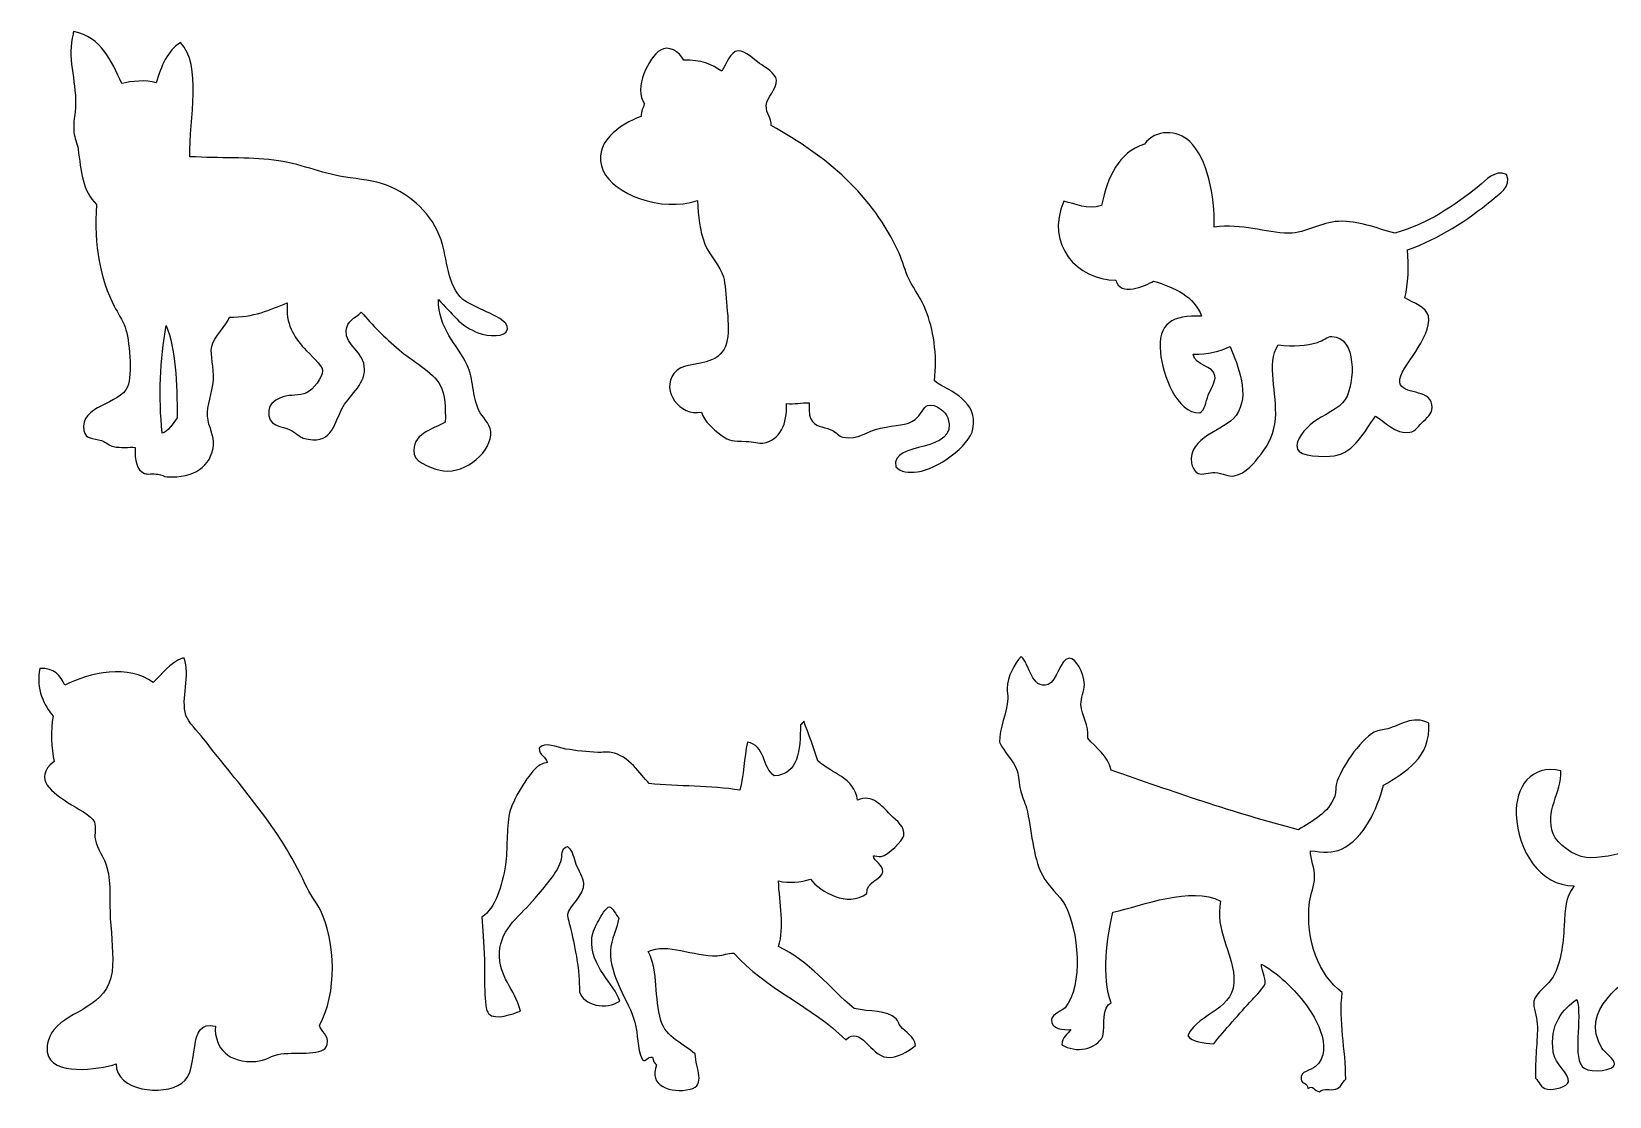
# Model space of a CAD drawing. Header units: centimetres. Extents: x -66 to 65, y -66 to 66.
# Drawn here: x -64.42 to -49.73, y 49.36 to 59.28 of the extents above; entities that cross this region are included whole.
import ezdxf

# ---------------------------------------------------------------- set-up
doc = ezdxf.new("R2010")
doc.units = ezdxf.units.CM
doc.header["$MEASUREMENT"] = 0
doc.layers.add('Layer 1', color=7, linetype='Continuous')

msp = doc.modelspace()

# ---------------------------------------------------------------- linework, layer by layer
at = {"layer": 'Layer 1'}
for points, knots in [([(-63.58232, 58.79692), (-63.49789, 58.82285), (-63.3529, 58.83274), (-63.26154, 58.80475), (-63.26154, 58.80475), (-63.21466, 58.95868), (-63.15883, 59.1037), (-63.03463, 59.18033), (-63.03463, 59.18033), (-62.83236, 58.96755), (-62.95486, 58.47268), (-62.94859, 58.11623), (-62.94859, 58.11623), (-62.66279, 58.10123), (-62.41403, 58.11337), (-62.16619, 58.08493), (-62.16619, 58.08493), (-61.92883, 58.0577), (-61.72402, 57.96052), (-61.5168, 57.92846), (-61.5168, 57.92846), (-61.35196, 57.90293), (-61.24055, 57.89832), (-61.11776, 57.85022), (-61.11776, 57.85022), (-60.88958, 57.76084), (-60.68937, 57.58222), (-60.60918, 57.34166), (-60.60918, 57.34166), (-60.55264, 57.17204), (-60.54833, 56.90706), (-60.40577, 56.78614), (-60.40577, 56.78614), (-60.3641, 56.75082), (-60.26313, 56.71203), (-60.17889, 56.66874), (-60.17889, 56.66874), (-60.12939, 56.64334), (-59.98209, 56.58661), (-59.99109, 56.51227), (-59.99109, 56.51227), (-60.00162, 56.4252), (-60.17609, 56.44475), (-60.2571, 56.47314), (-60.2571, 56.47314), (-60.43143, 56.53431), (-60.50959, 56.66094), (-60.63268, 56.78612), (-60.63268, 56.78612), (-60.63943, 56.51458), (-60.45803, 56.36961), (-60.36664, 56.17586), (-60.36664, 56.17586), (-60.30645, 56.04822), (-60.31978, 55.88548), (-60.25708, 55.75337), (-60.25708, 55.75337), (-60.22948, 55.69516), (-60.15453, 55.63309), (-60.14757, 55.55776), (-60.14757, 55.55776), (-60.13037, 55.37245), (-60.37792, 55.16409), (-60.58569, 55.19002), (-60.58569, 55.19002), (-60.66319, 55.1997), (-60.84477, 55.26016), (-60.85956, 55.34649), (-60.85956, 55.34649), (-60.89168, 55.53408), (-60.68303, 55.57758), (-60.57008, 55.6438), (-60.57008, 55.6438), (-60.56849, 55.77628), (-60.56817, 55.89968), (-60.61702, 55.98805), (-60.61702, 55.98805), (-60.68618, 56.11317), (-60.88938, 56.22149), (-61.0004, 56.31666), (-61.0004, 56.31666), (-61.13748, 56.43416), (-61.24763, 56.54722), (-61.35251, 56.66874), (-61.35251, 56.66874), (-61.4162, 56.60865), (-61.48774, 56.58471), (-61.49332, 56.49663), (-61.49332, 56.49663), (-61.50213, 56.35754), (-61.32213, 56.29883), (-61.32121, 56.13672), (-61.32121, 56.13672), (-61.32036, 55.99083), (-61.47716, 55.87785), (-61.53245, 55.76898), (-61.53245, 55.76898), (-61.61111, 55.61417), (-61.63069, 55.41949), (-61.89236, 55.49511), (-61.89236, 55.49511), (-61.92091, 55.50339), (-61.97414, 55.55297), (-62.01753, 55.57337), (-62.01753, 55.57337), (-62.08034, 55.60292), (-62.23623, 55.60464), (-62.21314, 55.75334), (-62.21314, 55.75334), (-62.2016, 55.82748), (-62.14811, 55.85359), (-62.08013, 55.87851), (-62.08013, 55.87851), (-62.0138, 55.90283), (-61.93241, 55.88719), (-61.86108, 55.91764), (-61.86108, 55.91764), (-61.79726, 55.94487), (-61.71492, 56.05956), (-61.71244, 56.12105), (-61.71244, 56.12105), (-61.71024, 56.17447), (-61.83383, 56.27313), (-61.88455, 56.33232), (-61.88455, 56.33232), (-61.97877, 56.4422), (-62.06097, 56.5588), (-62.04105, 56.75483), (-62.04105, 56.75483), (-62.20311, 56.69263), (-62.35178, 56.61696), (-62.58091, 56.62182), (-62.58091, 56.62182), (-62.60015, 56.54887), (-62.72839, 56.43624), (-62.74522, 56.34795), (-62.74522, 56.34795), (-62.76133, 56.26347), (-62.72043, 56.15541), (-62.72958, 56.035), (-62.72958, 56.035), (-62.73855, 55.91676), (-62.79231, 55.79473), (-62.78435, 55.69856), (-62.78435, 55.69856), (-62.77594, 55.59691), (-62.7195, 55.52023), (-62.72958, 55.42472), (-62.72958, 55.42472), (-62.7495, 55.23581), (-62.9113, 55.11743), (-63.1599, 55.13524), (-63.1599, 55.13524), (-63.1884, 55.13728), (-63.20895, 55.15236), (-63.24597, 55.15871), (-63.24597, 55.15871), (-63.29066, 55.16633), (-63.3399, 55.15419), (-63.37117, 55.16654), (-63.37117, 55.16654), (-63.4447, 55.19556), (-63.46245, 55.28584), (-63.45721, 55.40908), (-63.45721, 55.40908), (-63.51722, 55.41231), (-63.58969, 55.40154), (-63.66065, 55.41691), (-63.66065, 55.41691), (-63.69555, 55.42445), (-63.72817, 55.45779), (-63.77019, 55.47168), (-63.77019, 55.47168), (-63.85263, 55.49893), (-63.91756, 55.47885), (-63.9345, 55.56555), (-63.9345, 55.56555), (-63.98059, 55.80164), (-63.59218, 55.80947), (-63.52765, 55.97243), (-63.52765, 55.97243), (-63.48185, 56.08808), (-63.51103, 56.41447), (-63.55112, 56.52795), (-63.55112, 56.52795), (-63.5753, 56.59637), (-63.62084, 56.66119), (-63.65283, 56.72356), (-63.65283, 56.72356), (-63.77906, 56.96944), (-63.84653, 57.28831), (-63.81714, 57.67029), (-63.81714, 57.67029), (-63.94911, 57.79851), (-63.96012, 57.98379), (-63.98928, 58.18668), (-63.98928, 58.18668), (-63.99719, 58.24182), (-64.02291, 58.29024), (-64.02839, 58.34315), (-64.02839, 58.34315), (-64.03739, 58.43028), (-64.01482, 58.51124), (-64.01275, 58.60916), (-64.01275, 58.60916), (-64.0082, 58.82532), (-64.09369, 59.05191), (-64.03622, 59.25858), (-64.03622, 59.25858), (-64.03691, 59.26967), (-64.03752, 59.28073), (-64.02841, 59.28202), (-64.02841, 59.28202), (-63.77364, 59.22631), (-63.67861, 59.01099), (-63.58232, 58.79692)], [0, 0, 0, 0, 0.01818182, 0.01818182, 0.01818182, 0.01818182, 0.03636364, 0.03636364, 0.03636364, 0.03636364, 0.05454545, 0.05454545, 0.05454545, 0.05454545, 0.07272727, 0.07272727, 0.07272727, 0.07272727, 0.09090909, 0.09090909, 0.09090909, 0.09090909, 0.10909091, 0.10909091, 0.10909091, 0.10909091, 0.12727273, 0.12727273, 0.12727273, 0.12727273, 0.14545455, 0.14545455, 0.14545455, 0.14545455, 0.16363636, 0.16363636, 0.16363636, 0.16363636, 0.18181818, 0.18181818, 0.18181818, 0.18181818, 0.2, 0.2, 0.2, 0.2, 0.21818182, 0.21818182, 0.21818182, 0.21818182, 0.23636364, 0.23636364, 0.23636364, 0.23636364, 0.25454545, 0.25454545, 0.25454545, 0.25454545, 0.27272727, 0.27272727, 0.27272727, 0.27272727, 0.29090909, 0.29090909, 0.29090909, 0.29090909, 0.30909091, 0.30909091, 0.30909091, 0.30909091, 0.32727273, 0.32727273, 0.32727273, 0.32727273, 0.34545455, 0.34545455, 0.34545455, 0.34545455, 0.36363636, 0.36363636, 0.36363636, 0.36363636, 0.38181818, 0.38181818, 0.38181818, 0.38181818, 0.4, 0.4, 0.4, 0.4, 0.41818182, 0.41818182, 0.41818182, 0.41818182, 0.43636364, 0.43636364, 0.43636364, 0.43636364, 0.45454545, 0.45454545, 0.45454545, 0.45454545, 0.47272727, 0.47272727, 0.47272727, 0.47272727, 0.49090909, 0.49090909, 0.49090909, 0.49090909, 0.50909091, 0.50909091, 0.50909091, 0.50909091, 0.52727273, 0.52727273, 0.52727273, 0.52727273, 0.54545455, 0.54545455, 0.54545455, 0.54545455, 0.56363636, 0.56363636, 0.56363636, 0.56363636, 0.58181818, 0.58181818, 0.58181818, 0.58181818, 0.6, 0.6, 0.6, 0.6, 0.61818182, 0.61818182, 0.61818182, 0.61818182, 0.63636364, 0.63636364, 0.63636364, 0.63636364, 0.65454545, 0.65454545, 0.65454545, 0.65454545, 0.67272727, 0.67272727, 0.67272727, 0.67272727, 0.69090909, 0.69090909, 0.69090909, 0.69090909, 0.70909091, 0.70909091, 0.70909091, 0.70909091, 0.72727273, 0.72727273, 0.72727273, 0.72727273, 0.74545455, 0.74545455, 0.74545455, 0.74545455, 0.76363636, 0.76363636, 0.76363636, 0.76363636, 0.78181818, 0.78181818, 0.78181818, 0.78181818, 0.8, 0.8, 0.8, 0.8, 0.81818182, 0.81818182, 0.81818182, 0.81818182, 0.83636364, 0.83636364, 0.83636364, 0.83636364, 0.85454545, 0.85454545, 0.85454545, 0.85454545, 0.87272727, 0.87272727, 0.87272727, 0.87272727, 0.89090909, 0.89090909, 0.89090909, 0.89090909, 0.90909091, 0.90909091, 0.90909091, 0.90909091, 0.92727273, 0.92727273, 0.92727273, 0.92727273, 0.94545455, 0.94545455, 0.94545455, 0.94545455, 0.96363636, 0.96363636, 0.96363636, 0.96363636, 1, 1, 1, 1]), ([(-57.99594, 58.91428), (-57.94551, 58.97728), (-57.92789, 59.09565), (-57.83947, 59.10205), (-57.83947, 59.10205), (-57.7787, 59.10644), (-57.69241, 59.01924), (-57.64384, 58.98471), (-57.64384, 58.98471), (-57.59365, 58.94894), (-57.49295, 58.89565), (-57.48737, 58.82818), (-57.48737, 58.82818), (-57.48057, 58.74626), (-57.5781, 58.67184), (-57.58124, 58.59347), (-57.58124, 58.59347), (-57.58455, 58.51259), (-57.53227, 58.48052), (-57.53433, 58.40567), (-57.53433, 58.40567), (-57.02604, 58.12389), (-56.5895, 57.76347), (-56.34505, 57.21642), (-56.34505, 57.21642), (-56.3115, 57.14133), (-56.29068, 57.05571), (-56.25118, 56.97388), (-56.25118, 56.97388), (-56.20215, 56.87225), (-56.13656, 56.79198), (-56.09471, 56.6844), (-56.09471, 56.6844), (-56.02952, 56.51681), (-55.98414, 56.27599), (-56.01645, 56.02717), (-56.01645, 56.02717), (-55.86355, 55.92618), (-55.60449, 55.83982), (-55.65654, 55.58121), (-55.65654, 55.58121), (-55.68887, 55.42066), (-55.99044, 55.20259), (-56.17293, 55.18217), (-56.17293, 55.18217), (-56.25794, 55.17264), (-56.3279, 55.17325), (-56.37634, 55.22913), (-56.37634, 55.22913), (-56.42688, 55.47628), (-55.78256, 55.34269), (-55.89125, 55.68292), (-55.89125, 55.68292), (-55.90816, 55.73576), (-55.99949, 55.81934), (-56.07905, 55.80026), (-56.07905, 55.80026), (-56.11173, 55.79243), (-56.14506, 55.7053), (-56.19642, 55.66725), (-56.19642, 55.66725), (-56.27233, 55.61103), (-56.37332, 55.61722), (-56.51723, 55.58904), (-56.51723, 55.58904), (-56.64947, 55.56314), (-56.71794, 55.47114), (-56.86931, 55.50294), (-56.86931, 55.50294), (-56.90222, 55.50987), (-56.93008, 55.55324), (-56.97885, 55.57337), (-56.97885, 55.57337), (-57.05934, 55.60658), (-57.12847, 55.59414), (-57.16662, 55.6751), (-57.16662, 55.6751), (-57.18744, 55.71931), (-57.1804, 55.76344), (-57.18226, 55.82374), (-57.18226, 55.82374), (-57.25788, 55.82636), (-57.31445, 55.8099), (-57.3935, 55.81596), (-57.3935, 55.81596), (-57.38297, 55.62877), (-57.45256, 55.47364), (-57.61258, 55.44822), (-57.61258, 55.44822), (-57.64589, 55.44293), (-57.70272, 55.46081), (-57.76905, 55.46388), (-57.76905, 55.46388), (-57.89941, 55.46986), (-57.91288, 55.45822), (-58.00379, 55.52648), (-58.00379, 55.52648), (-58.07779, 55.58204), (-58.15537, 55.64337), (-58.18373, 55.7377), (-58.18373, 55.7377), (-58.38585, 55.69545), (-58.56404, 55.93516), (-58.44191, 56.09761), (-58.44191, 56.09761), (-58.36804, 56.19588), (-58.22958, 56.16336), (-58.08983, 56.22278), (-58.08983, 56.22278), (-57.91486, 56.29721), (-57.92439, 56.4803), (-57.94899, 56.72353), (-57.94899, 56.72353), (-57.95883, 56.82063), (-57.96137, 56.93284), (-57.98029, 56.99737), (-57.98029, 56.99737), (-58.00913, 57.09577), (-58.10943, 57.1907), (-58.15243, 57.30251), (-58.15243, 57.30251), (-58.20281, 57.43353), (-58.21588, 57.5532), (-58.22286, 57.70939), (-58.22286, 57.70939), (-58.56073, 57.5916), (-59.00603, 57.77448), (-59.09916, 57.98321), (-59.09916, 57.98321), (-59.21534, 58.24364), (-58.93935, 58.41845), (-58.74705, 58.49179), (-58.74705, 58.49179), (-58.74816, 58.54246), (-58.72723, 58.57106), (-58.71575, 58.60913), (-58.71575, 58.60913), (-58.81894, 58.75174), (-58.67384, 59.04527), (-58.56708, 59.10988), (-58.56708, 59.10988), (-58.48964, 59.15674), (-58.39412, 59.09506), (-58.348, 59.01595), (-58.348, 59.01595), (-58.19133, 59.02136), (-58.08801, 58.97342), (-57.99594, 58.91428)], [0, 0, 0, 0, 0.02631579, 0.02631579, 0.02631579, 0.02631579, 0.05263158, 0.05263158, 0.05263158, 0.05263158, 0.07894737, 0.07894737, 0.07894737, 0.07894737, 0.10526316, 0.10526316, 0.10526316, 0.10526316, 0.13157895, 0.13157895, 0.13157895, 0.13157895, 0.15789474, 0.15789474, 0.15789474, 0.15789474, 0.18421053, 0.18421053, 0.18421053, 0.18421053, 0.21052632, 0.21052632, 0.21052632, 0.21052632, 0.23684211, 0.23684211, 0.23684211, 0.23684211, 0.26315789, 0.26315789, 0.26315789, 0.26315789, 0.28947368, 0.28947368, 0.28947368, 0.28947368, 0.31578947, 0.31578947, 0.31578947, 0.31578947, 0.34210526, 0.34210526, 0.34210526, 0.34210526, 0.36842105, 0.36842105, 0.36842105, 0.36842105, 0.39473684, 0.39473684, 0.39473684, 0.39473684, 0.42105263, 0.42105263, 0.42105263, 0.42105263, 0.44736842, 0.44736842, 0.44736842, 0.44736842, 0.47368421, 0.47368421, 0.47368421, 0.47368421, 0.5, 0.5, 0.5, 0.5, 0.52631579, 0.52631579, 0.52631579, 0.52631579, 0.55263158, 0.55263158, 0.55263158, 0.55263158, 0.57894737, 0.57894737, 0.57894737, 0.57894737, 0.60526316, 0.60526316, 0.60526316, 0.60526316, 0.63157895, 0.63157895, 0.63157895, 0.63157895, 0.65789474, 0.65789474, 0.65789474, 0.65789474, 0.68421053, 0.68421053, 0.68421053, 0.68421053, 0.71052632, 0.71052632, 0.71052632, 0.71052632, 0.73684211, 0.73684211, 0.73684211, 0.73684211, 0.76315789, 0.76315789, 0.76315789, 0.76315789, 0.78947368, 0.78947368, 0.78947368, 0.78947368, 0.81578947, 0.81578947, 0.81578947, 0.81578947, 0.84210526, 0.84210526, 0.84210526, 0.84210526, 0.86842105, 0.86842105, 0.86842105, 0.86842105, 0.89473684, 0.89473684, 0.89473684, 0.89473684, 0.92105263, 0.92105263, 0.92105263, 0.92105263, 0.94736842, 0.94736842, 0.94736842, 0.94736842, 1, 1, 1, 1]), ([(-53.411, 57.45897), (-53.15028, 57.49858), (-52.93938, 57.40574), (-52.71467, 57.4042), (-52.71467, 57.4042), (-52.55817, 57.40314), (-52.41439, 57.50739), (-52.25305, 57.51376), (-52.25305, 57.51376), (-52.06131, 57.5213), (-51.91412, 57.45216), (-51.72883, 57.4042), (-51.72883, 57.4042), (-51.41149, 57.49339), (-51.17948, 57.65934), (-50.9464, 57.84235), (-50.9464, 57.84235), (-50.87959, 57.89482), (-50.79789, 57.99941), (-50.68822, 57.95191), (-50.68822, 57.95191), (-50.63488, 57.83626), (-50.76437, 57.76329), (-50.82903, 57.70937), (-50.82903, 57.70937), (-51.04887, 57.52617), (-51.31962, 57.35216), (-51.61143, 57.24772), (-51.61143, 57.24772), (-51.59405, 57.10225), (-51.60415, 56.92432), (-51.63493, 56.80174), (-51.63493, 56.80174), (-51.551, 56.75173), (-51.43414, 56.71469), (-51.41583, 56.62963), (-51.41583, 56.62963), (-51.39517, 56.53322), (-51.47309, 56.39637), (-51.53325, 56.30102), (-51.53325, 56.30102), (-51.59516, 56.20283), (-51.69658, 56.09128), (-51.68187, 56.01154), (-51.68187, 56.01154), (-51.66062, 55.89626), (-51.40736, 55.95635), (-51.38458, 55.8081), (-51.38458, 55.8081), (-51.37302, 55.73293), (-51.40905, 55.69983), (-51.46282, 55.65163), (-51.46282, 55.65163), (-51.50547, 55.6134), (-51.53547, 55.55802), (-51.58799, 55.54992), (-51.58799, 55.54992), (-51.73161, 55.52772), (-51.81947, 55.6544), (-51.90877, 55.69856), (-51.90877, 55.69856), (-52.00606, 55.56645), (-52.10239, 55.35997), (-52.29218, 55.33084), (-52.29218, 55.33084), (-52.39161, 55.31555), (-52.61725, 55.3247), (-52.63643, 55.39344), (-52.63643, 55.39344), (-52.66064, 55.48012), (-52.55973, 55.58508), (-52.49559, 55.63598), (-52.49559, 55.63598), (-52.39457, 55.71615), (-52.24625, 55.76417), (-52.19047, 55.85506), (-52.19047, 55.85506), (-52.09636, 56.00836), (-52.08318, 56.44066), (-52.31564, 56.44188), (-52.31564, 56.44188), (-52.35456, 56.44207), (-52.39774, 56.40333), (-52.44865, 56.38708), (-52.44865, 56.38708), (-52.55681, 56.35255), (-52.66418, 56.34853), (-52.81639, 56.36361), (-52.81639, 56.36361), (-52.92717, 56.18515), (-52.82187, 55.9122), (-52.83986, 55.67508), (-52.83986, 55.67508), (-52.84944, 55.54887), (-52.90241, 55.43664), (-52.97287, 55.34647), (-52.97287, 55.34647), (-53.03404, 55.26818), (-53.1141, 55.16462), (-53.22322, 55.14303), (-53.22322, 55.14303), (-53.27897, 55.13202), (-53.32863, 55.16954), (-53.40319, 55.17433), (-53.40319, 55.17433), (-53.46071, 55.17803), (-53.51786, 55.14848), (-53.55966, 55.16652), (-53.55966, 55.16652), (-53.59607, 55.18221), (-53.6189, 55.23687), (-53.62223, 55.26039), (-53.62223, 55.26039), (-53.65758, 55.511), (-53.31717, 55.55614), (-53.20757, 55.70635), (-53.20757, 55.70635), (-53.07033, 55.89447), (-53.19117, 56.16723), (-53.26234, 56.34791), (-53.26234, 56.34791), (-53.35651, 56.30386), (-53.4652, 56.27433), (-53.60659, 56.27748), (-53.60659, 56.27748), (-53.58696, 56.16326), (-53.41971, 56.17792), (-53.40318, 56.07407), (-53.40318, 56.07407), (-53.39485, 56.02179), (-53.44596, 55.94853), (-53.46575, 55.8941), (-53.46575, 55.8941), (-53.4893, 55.82938), (-53.49493, 55.76191), (-53.54399, 55.72979), (-53.54399, 55.72979), (-53.76013, 55.72352), (-53.88988, 56.08814), (-53.91171, 56.29314), (-53.91171, 56.29314), (-53.94097, 56.56788), (-53.79373, 56.6435), (-53.52836, 56.62958), (-53.52836, 56.62958), (-53.59718, 56.81894), (-53.77892, 56.89541), (-53.97432, 56.95819), (-53.97432, 56.95819), (-54.0565, 56.90641), (-54.28753, 56.81277), (-54.3264, 56.966), (-54.3264, 56.966), (-54.68621, 56.96939), (-54.98572, 57.2957), (-54.81149, 57.70146), (-54.81149, 57.70146), (-54.69846, 57.67696), (-54.59652, 57.61923), (-54.45941, 57.66233), (-54.45941, 57.66233), (-54.40263, 57.92895), (-54.30333, 58.15305), (-54.06037, 58.23346), (-54.06037, 58.23346), (-53.95626, 58.37723), (-53.75097, 58.36385), (-53.63786, 58.25696), (-53.63786, 58.25696), (-53.47527, 58.10331), (-53.40312, 57.75067), (-53.411, 57.45897)], [0, 0, 0, 0, 0.02272727, 0.02272727, 0.02272727, 0.02272727, 0.04545455, 0.04545455, 0.04545455, 0.04545455, 0.06818182, 0.06818182, 0.06818182, 0.06818182, 0.09090909, 0.09090909, 0.09090909, 0.09090909, 0.11363636, 0.11363636, 0.11363636, 0.11363636, 0.13636364, 0.13636364, 0.13636364, 0.13636364, 0.15909091, 0.15909091, 0.15909091, 0.15909091, 0.18181818, 0.18181818, 0.18181818, 0.18181818, 0.20454545, 0.20454545, 0.20454545, 0.20454545, 0.22727273, 0.22727273, 0.22727273, 0.22727273, 0.25, 0.25, 0.25, 0.25, 0.27272727, 0.27272727, 0.27272727, 0.27272727, 0.29545455, 0.29545455, 0.29545455, 0.29545455, 0.31818182, 0.31818182, 0.31818182, 0.31818182, 0.34090909, 0.34090909, 0.34090909, 0.34090909, 0.36363636, 0.36363636, 0.36363636, 0.36363636, 0.38636364, 0.38636364, 0.38636364, 0.38636364, 0.40909091, 0.40909091, 0.40909091, 0.40909091, 0.43181818, 0.43181818, 0.43181818, 0.43181818, 0.45454545, 0.45454545, 0.45454545, 0.45454545, 0.47727273, 0.47727273, 0.47727273, 0.47727273, 0.5, 0.5, 0.5, 0.5, 0.52272727, 0.52272727, 0.52272727, 0.52272727, 0.54545455, 0.54545455, 0.54545455, 0.54545455, 0.56818182, 0.56818182, 0.56818182, 0.56818182, 0.59090909, 0.59090909, 0.59090909, 0.59090909, 0.61363636, 0.61363636, 0.61363636, 0.61363636, 0.63636364, 0.63636364, 0.63636364, 0.63636364, 0.65909091, 0.65909091, 0.65909091, 0.65909091, 0.68181818, 0.68181818, 0.68181818, 0.68181818, 0.70454545, 0.70454545, 0.70454545, 0.70454545, 0.72727273, 0.72727273, 0.72727273, 0.72727273, 0.75, 0.75, 0.75, 0.75, 0.77272727, 0.77272727, 0.77272727, 0.77272727, 0.79545455, 0.79545455, 0.79545455, 0.79545455, 0.81818182, 0.81818182, 0.81818182, 0.81818182, 0.84090909, 0.84090909, 0.84090909, 0.84090909, 0.86363636, 0.86363636, 0.86363636, 0.86363636, 0.88636364, 0.88636364, 0.88636364, 0.88636364, 0.90909091, 0.90909091, 0.90909091, 0.90909091, 0.93181818, 0.93181818, 0.93181818, 0.93181818, 0.95454545, 0.95454545, 0.95454545, 0.95454545, 1, 1, 1, 1]), ([(-63.2068, 55.54206), (-63.15296, 55.55087), (-63.10496, 55.63318), (-63.06596, 55.6829), (-63.06596, 55.6829), (-63.06752, 56.01463), (-63.08019, 56.32401), (-63.16767, 56.54354), (-63.16767, 56.54354), (-63.22601, 56.22691), (-63.23993, 55.87676), (-63.2068, 55.54206)], [0, 0, 0, 0, 0.25, 0.25, 0.25, 0.25, 0.5, 0.5, 0.5, 0.5, 1, 1, 1, 1]), ([(-63.01609, 53.44461), (-63.0109, 53.44461), (-63.00567, 53.44461), (-63.00045, 53.44461), (-63.00045, 53.44461), (-62.94237, 53.28972), (-63.0349, 53.06559), (-62.98479, 52.91256), (-62.98479, 52.91256), (-62.96476, 52.85134), (-62.87554, 52.76516), (-62.82046, 52.69348), (-62.82046, 52.69348), (-62.48232, 52.25335), (-62.11683, 51.87383), (-61.87375, 51.3399), (-61.87375, 51.3399), (-61.83258, 51.24949), (-61.77278, 51.17684), (-61.73294, 51.09736), (-61.73294, 51.09736), (-61.58752, 50.80719), (-61.57744, 50.31898), (-61.74075, 50.02545), (-61.74075, 50.02545), (-61.73437, 49.97097), (-61.64775, 49.93732), (-61.67034, 49.84548), (-61.67034, 49.84548), (-61.69746, 49.73518), (-61.93603, 49.77978), (-62.10071, 49.75944), (-62.10071, 49.75944), (-62.18329, 49.74923), (-62.24306, 49.69549), (-62.3354, 49.68901), (-62.3354, 49.68901), (-62.58117, 49.67179), (-62.72331, 49.80757), (-62.71098, 50.01762), (-62.71098, 50.01762), (-62.99438, 50.09033), (-62.83703, 49.61712), (-63.02393, 49.48557), (-63.02393, 49.48557), (-63.19797, 49.36307), (-63.6407, 49.41376), (-63.63419, 49.66554), (-63.63419, 49.66554), (-63.79895, 49.61291), (-64.24244, 49.55005), (-64.27578, 49.77505), (-64.27578, 49.77505), (-64.28824, 49.85927), (-64.24792, 49.94277), (-64.21318, 49.98632), (-64.21318, 49.98632), (-64.0693, 50.16663), (-63.7124, 50.19621), (-63.67332, 50.52618), (-63.67332, 50.52618), (-63.65612, 50.67173), (-63.6784, 50.84492), (-63.68901, 51.0191), (-63.68901, 51.0191), (-63.69854, 51.17674), (-63.67925, 51.3338), (-63.72031, 51.49638), (-63.72031, 51.49638), (-63.74288, 51.58581), (-63.81024, 51.66066), (-63.82982, 51.76237), (-63.82982, 51.76237), (-63.8381, 51.80536), (-63.8217, 51.87096), (-63.83765, 51.91884), (-63.83765, 51.91884), (-63.85694, 51.97676), (-64.01135, 52.0529), (-64.08022, 52.09881), (-64.08022, 52.09881), (-64.21587, 52.1893), (-64.42249, 52.31892), (-64.2132, 52.48219), (-64.2132, 52.48219), (-64.23521, 52.60623), (-64.24924, 52.77633), (-64.22103, 52.9047), (-64.22103, 52.9047), (-64.30631, 53.00556), (-64.38206, 53.15455), (-64.3462, 53.35068), (-64.3462, 53.35068), (-64.21139, 53.35507), (-64.15321, 53.28284), (-64.11149, 53.19415), (-64.11149, 53.19415), (-63.88892, 53.31009), (-63.50985, 53.39055), (-63.28996, 53.21765), (-63.28996, 53.21765), (-63.20455, 53.29916), (-63.13973, 53.40129), (-63.01609, 53.44461)], [0, 0, 0, 0, 0.03703704, 0.03703704, 0.03703704, 0.03703704, 0.07407407, 0.07407407, 0.07407407, 0.07407407, 0.11111111, 0.11111111, 0.11111111, 0.11111111, 0.14814815, 0.14814815, 0.14814815, 0.14814815, 0.18518519, 0.18518519, 0.18518519, 0.18518519, 0.22222222, 0.22222222, 0.22222222, 0.22222222, 0.25925926, 0.25925926, 0.25925926, 0.25925926, 0.2962963, 0.2962963, 0.2962963, 0.2962963, 0.33333333, 0.33333333, 0.33333333, 0.33333333, 0.37037037, 0.37037037, 0.37037037, 0.37037037, 0.40740741, 0.40740741, 0.40740741, 0.40740741, 0.44444444, 0.44444444, 0.44444444, 0.44444444, 0.48148148, 0.48148148, 0.48148148, 0.48148148, 0.51851852, 0.51851852, 0.51851852, 0.51851852, 0.55555556, 0.55555556, 0.55555556, 0.55555556, 0.59259259, 0.59259259, 0.59259259, 0.59259259, 0.62962963, 0.62962963, 0.62962963, 0.62962963, 0.66666667, 0.66666667, 0.66666667, 0.66666667, 0.7037037, 0.7037037, 0.7037037, 0.7037037, 0.74074074, 0.74074074, 0.74074074, 0.74074074, 0.77777778, 0.77777778, 0.77777778, 0.77777778, 0.81481481, 0.81481481, 0.81481481, 0.81481481, 0.85185185, 0.85185185, 0.85185185, 0.85185185, 0.88888889, 0.88888889, 0.88888889, 0.88888889, 0.92592593, 0.92592593, 0.92592593, 0.92592593, 1, 1, 1, 1]), ([(-54.58829, 52.70068), (-54.51048, 52.60636), (-54.40261, 52.54204), (-54.36924, 52.40337), (-54.36924, 52.40337), (-53.80184, 52.20398), (-53.23489, 52.00414), (-52.62445, 51.84788), (-52.62445, 51.84788), (-52.49639, 51.93257), (-52.34603, 51.99933), (-52.28798, 52.16083), (-52.28798, 52.16083), (-52.27486, 52.19745), (-52.28322, 52.23856), (-52.27237, 52.2782), (-52.27237, 52.2782), (-52.23734, 52.40557), (-52.05827, 52.68116), (-51.92024, 52.75548), (-51.92024, 52.75548), (-51.87865, 52.77789), (-51.83793, 52.77395), (-51.79504, 52.78678), (-51.79504, 52.78678), (-51.68683, 52.81917), (-51.56364, 52.91489), (-51.41171, 52.84155), (-51.41171, 52.84155), (-51.39367, 52.52077), (-51.627, 52.38411), (-51.83422, 52.26259), (-51.83422, 52.26259), (-51.89753, 52.02917), (-52.00993, 51.77195), (-52.22541, 51.66794), (-52.22541, 51.66794), (-52.3082, 51.62799), (-52.3957, 51.63656), (-52.51489, 51.6523), (-52.51489, 51.6523), (-52.51322, 51.57303), (-52.47412, 51.4912), (-52.47576, 51.4019), (-52.47576, 51.4019), (-52.47716, 51.32607), (-52.51452, 51.24815), (-52.52267, 51.17499), (-52.52267, 51.17499), (-52.56392, 50.80658), (-52.43739, 50.4998), (-52.21758, 50.32999), (-52.21758, 50.32999), (-52.2551, 50.0643), (-52.18408, 49.8031), (-52.18625, 49.52412), (-52.18625, 49.52412), (-52.21959, 49.48861), (-52.23292, 49.44488), (-52.28015, 49.43022), (-52.28015, 49.43022), (-52.33008, 49.41469), (-52.39001, 49.44628), (-52.42882, 49.40672), (-52.42882, 49.40672), (-52.47777, 49.41405), (-52.48938, 49.47287), (-52.53833, 49.43802), (-52.53833, 49.43802), (-52.53899, 49.49239), (-52.59543, 49.47506), (-52.60096, 49.52412), (-52.60096, 49.52412), (-52.60959, 49.6013), (-52.51328, 49.60164), (-52.46795, 49.64146), (-52.46795, 49.64146), (-52.27814, 49.80817), (-52.4851, 50.13663), (-52.60096, 50.27524), (-52.60096, 50.27524), (-52.71537, 50.41216), (-52.83226, 50.51442), (-52.96863, 50.59602), (-52.96863, 50.59602), (-52.97519, 50.53353), (-52.92775, 50.47466), (-52.93736, 50.41605), (-52.93736, 50.41605), (-52.94392, 50.37607), (-53.02237, 50.30302), (-53.05473, 50.26741), (-53.05473, 50.26741), (-53.17467, 50.13536), (-53.31487, 49.9788), (-53.41467, 49.85275), (-53.41467, 49.85275), (-53.50884, 49.86548), (-53.61782, 49.86344), (-53.65719, 49.93096), (-53.65719, 49.93096), (-53.54903, 50.15541), (-53.20361, 50.16022), (-53.22687, 50.47867), (-53.22687, 50.47867), (-53.24407, 50.71457), (-53.40448, 50.90819), (-53.35207, 51.18283), (-53.35207, 51.18283), (-53.62327, 51.32703), (-54.07756, 51.13952), (-54.35352, 51.08112), (-54.35352, 51.08112), (-54.40914, 50.85421), (-54.46211, 50.46676), (-54.36924, 50.23609), (-54.36924, 50.23609), (-54.45957, 50.19603), (-54.42726, 50.03339), (-54.44742, 49.92311), (-54.44742, 49.92311), (-54.51248, 49.79754), (-54.69613, 49.76399), (-54.8308, 49.8449), (-54.8308, 49.8449), (-54.82776, 49.91748), (-54.77577, 49.94108), (-54.74476, 49.98574), (-54.74476, 49.98574), (-54.80657, 49.98034), (-54.93576, 49.99056), (-54.9247, 50.07961), (-54.9247, 50.07961), (-54.91851, 50.1294), (-54.82048, 50.16489), (-54.7995, 50.18915), (-54.7995, 50.18915), (-54.6254, 50.39063), (-54.67583, 50.92178), (-54.7995, 51.14369), (-54.7995, 51.14369), (-54.85189, 51.23772), (-54.95076, 51.31292), (-55.0108, 51.42537), (-55.0108, 51.42537), (-55.1051, 51.60219), (-55.1065, 51.84921), (-55.15942, 52.05129), (-55.15942, 52.05129), (-55.1741, 52.10736), (-55.20226, 52.16186), (-55.21419, 52.2156), (-55.21419, 52.2156), (-55.22861, 52.28069), (-55.22774, 52.34421), (-55.24546, 52.3956), (-55.24546, 52.3956), (-55.28152, 52.4995), (-55.36582, 52.56432), (-55.40979, 52.66159), (-55.40979, 52.66159), (-55.41061, 52.79444), (-55.34087, 52.93303), (-55.33155, 53.06847), (-55.33155, 53.06847), (-55.32927, 53.10146), (-55.34168, 53.13115), (-55.33941, 53.16237), (-55.33941, 53.16237), (-55.33094, 53.27773), (-55.2762, 53.39161), (-55.2064, 53.45968), (-55.2064, 53.45968), (-55.12795, 53.39359), (-55.11689, 53.15006), (-54.95602, 53.2015), (-54.95602, 53.2015), (-54.87725, 53.22664), (-54.84759, 53.43939), (-54.76041, 53.44404), (-54.76041, 53.44404), (-54.69773, 53.4474), (-54.62156, 53.30796), (-54.61955, 53.2015), (-54.61955, 53.2015), (-54.61831, 53.13602), (-54.65432, 53.07667), (-54.65088, 53.01373), (-54.65088, 53.01373), (-54.64504, 52.90769), (-54.57326, 52.82265), (-54.58829, 52.70068)], [0, 0, 0, 0, 0.02040816, 0.02040816, 0.02040816, 0.02040816, 0.04081633, 0.04081633, 0.04081633, 0.04081633, 0.06122449, 0.06122449, 0.06122449, 0.06122449, 0.08163265, 0.08163265, 0.08163265, 0.08163265, 0.10204082, 0.10204082, 0.10204082, 0.10204082, 0.12244898, 0.12244898, 0.12244898, 0.12244898, 0.14285714, 0.14285714, 0.14285714, 0.14285714, 0.16326531, 0.16326531, 0.16326531, 0.16326531, 0.18367347, 0.18367347, 0.18367347, 0.18367347, 0.20408163, 0.20408163, 0.20408163, 0.20408163, 0.2244898, 0.2244898, 0.2244898, 0.2244898, 0.24489796, 0.24489796, 0.24489796, 0.24489796, 0.26530612, 0.26530612, 0.26530612, 0.26530612, 0.28571429, 0.28571429, 0.28571429, 0.28571429, 0.30612245, 0.30612245, 0.30612245, 0.30612245, 0.32653061, 0.32653061, 0.32653061, 0.32653061, 0.34693878, 0.34693878, 0.34693878, 0.34693878, 0.36734694, 0.36734694, 0.36734694, 0.36734694, 0.3877551, 0.3877551, 0.3877551, 0.3877551, 0.40816327, 0.40816327, 0.40816327, 0.40816327, 0.42857143, 0.42857143, 0.42857143, 0.42857143, 0.44897959, 0.44897959, 0.44897959, 0.44897959, 0.46938776, 0.46938776, 0.46938776, 0.46938776, 0.48979592, 0.48979592, 0.48979592, 0.48979592, 0.51020408, 0.51020408, 0.51020408, 0.51020408, 0.53061224, 0.53061224, 0.53061224, 0.53061224, 0.55102041, 0.55102041, 0.55102041, 0.55102041, 0.57142857, 0.57142857, 0.57142857, 0.57142857, 0.59183673, 0.59183673, 0.59183673, 0.59183673, 0.6122449, 0.6122449, 0.6122449, 0.6122449, 0.63265306, 0.63265306, 0.63265306, 0.63265306, 0.65306122, 0.65306122, 0.65306122, 0.65306122, 0.67346939, 0.67346939, 0.67346939, 0.67346939, 0.69387755, 0.69387755, 0.69387755, 0.69387755, 0.71428571, 0.71428571, 0.71428571, 0.71428571, 0.73469388, 0.73469388, 0.73469388, 0.73469388, 0.75510204, 0.75510204, 0.75510204, 0.75510204, 0.7755102, 0.7755102, 0.7755102, 0.7755102, 0.79591837, 0.79591837, 0.79591837, 0.79591837, 0.81632653, 0.81632653, 0.81632653, 0.81632653, 0.83673469, 0.83673469, 0.83673469, 0.83673469, 0.85714286, 0.85714286, 0.85714286, 0.85714286, 0.87755102, 0.87755102, 0.87755102, 0.87755102, 0.89795918, 0.89795918, 0.89795918, 0.89795918, 0.91836735, 0.91836735, 0.91836735, 0.91836735, 0.93877551, 0.93877551, 0.93877551, 0.93877551, 0.95918367, 0.95918367, 0.95918367, 0.95918367, 1, 1, 1, 1]), ([(-47.48396, 53.40487), (-47.42154, 53.34208), (-47.46602, 53.17243), (-47.45269, 53.06059), (-47.45269, 53.06059), (-47.38485, 53.06633), (-47.3391, 53.20198), (-47.26489, 53.20143), (-47.26489, 53.20143), (-47.26738, 53.12205), (-47.35202, 53.05588), (-47.34313, 52.97452), (-47.34313, 52.97452), (-47.3344, 52.8948), (-47.2038, 52.8362), (-47.18666, 52.73978), (-47.18666, 52.73978), (-47.18118, 52.70919), (-47.20134, 52.67279), (-47.19447, 52.64588), (-47.19447, 52.64588), (-47.16976, 52.54952), (-46.96807, 52.46004), (-46.94409, 52.36423), (-46.94409, 52.36423), (-46.99793, 52.2816), (-47.06233, 52.17463), (-47.171, 52.16862), (-47.171, 52.16862), (-47.2585, 52.16375), (-47.34168, 52.23746), (-47.44484, 52.23122), (-47.44484, 52.23122), (-47.47802, 52.08427), (-47.542, 51.94449), (-47.54655, 51.80873), (-47.54655, 51.80873), (-47.54943, 51.72216), (-47.51612, 51.65509), (-47.51528, 51.58182), (-47.51528, 51.58182), (-47.51414, 51.48559), (-47.53777, 51.39444), (-47.57, 51.31581), (-47.57, 51.31581), (-47.60112, 51.24001), (-47.68147, 51.16254), (-47.63263, 51.02633), (-47.63263, 51.02633), (-47.598, 50.92984), (-47.4914, 50.81069), (-47.39787, 50.71335), (-47.39787, 50.71335), (-47.32252, 50.6349), (-47.16353, 50.50888), (-47.16316, 50.4004), (-47.16316, 50.4004), (-47.16284, 50.30245), (-47.2818, 50.22231), (-47.32749, 50.15005), (-47.32749, 50.15005), (-47.38533, 50.05856), (-47.40501, 49.94595), (-47.48396, 49.87618), (-47.48396, 49.87618), (-47.58871, 49.90732), (-47.59593, 50.03104), (-47.61697, 50.12653), (-47.61697, 50.12653), (-47.5621, 50.22816), (-47.46483, 50.28737), (-47.41353, 50.39254), (-47.41353, 50.39254), (-47.61787, 50.57423), (-47.84705, 50.73102), (-48.04734, 50.91676), (-48.04734, 50.91676), (-48.11044, 50.68321), (-48.12515, 50.35918), (-48.12552, 50.08742), (-48.12552, 50.08742), (-48.12594, 49.81723), (-47.98548, 49.65485), (-47.85168, 49.53187), (-47.85168, 49.53187), (-47.87981, 49.4557), (-48.0017, 49.47329), (-48.07859, 49.44583), (-48.07859, 49.44583), (-48.10867, 49.47832), (-48.16447, 49.48512), (-48.2116, 49.50063), (-48.2116, 49.50063), (-48.23946, 49.66054), (-48.26962, 49.85988), (-48.36027, 49.93092), (-48.36027, 49.93092), (-48.30502, 50.26787), (-48.41819, 50.61836), (-48.47759, 50.91678), (-48.47759, 50.91678), (-48.76625, 50.91821), (-49.07415, 50.99248), (-49.25216, 50.85418), (-49.25216, 50.85418), (-49.27449, 50.83688), (-49.27476, 50.80782), (-49.29912, 50.77592), (-49.29912, 50.77592), (-49.33706, 50.72642), (-49.39545, 50.68056), (-49.39302, 50.58031), (-49.39302, 50.58031), (-49.59315, 50.4287), (-50.0163, 50.16965), (-49.79987, 49.81357), (-49.79987, 49.81357), (-49.77439, 49.77161), (-49.67911, 49.70689), (-49.6825, 49.6649), (-49.6825, 49.6649), (-49.68755, 49.60264), (-49.89189, 49.58227), (-49.96415, 49.62579), (-49.96415, 49.62579), (-50.08827, 49.70046), (-49.9764, 50.09842), (-50.03458, 50.26738), (-50.03458, 50.26738), (-50.16155, 50.17845), (-50.29162, 50.03859), (-50.25368, 49.77446), (-50.25368, 49.77446), (-50.23757, 49.66225), (-50.09855, 49.57023), (-50.11282, 49.50064), (-50.11282, 49.50064), (-50.12176, 49.45722), (-50.24159, 49.41849), (-50.30848, 49.43021), (-50.30848, 49.43021), (-50.3742, 49.44175), (-50.38373, 49.5035), (-50.41799, 49.53189), (-50.41799, 49.53189), (-50.42667, 49.71109), (-50.39614, 49.87611), (-50.40233, 50.04047), (-50.40233, 50.04047), (-50.40492, 50.10879), (-50.4448, 50.18776), (-50.43366, 50.25169), (-50.43366, 50.25169), (-50.42136, 50.32247), (-50.29182, 50.41187), (-50.25372, 50.47862), (-50.25372, 50.47862), (-50.18416, 50.60043), (-50.16045, 50.78355), (-50.15201, 50.94804), (-50.15201, 50.94804), (-50.14301, 51.12251), (-50.14354, 51.20844), (-50.05811, 51.32362), (-50.05811, 51.32362), (-50.37968, 51.32732), (-50.58169, 51.64895), (-50.59791, 51.98865), (-50.59791, 51.98865), (-50.61011, 52.24323), (-50.45802, 52.46207), (-50.18325, 52.39553), (-50.18325, 52.39553), (-50.17388, 52.19259), (-50.33689, 52.01982), (-50.25368, 51.80871), (-50.25368, 51.80871), (-50.21502, 51.71071), (-50.0631, 51.60485), (-49.94854, 51.58961), (-49.94854, 51.58961), (-49.83186, 51.57411), (-49.65821, 51.61871), (-49.52603, 51.65224), (-49.52603, 51.65224), (-49.3953, 51.68534), (-49.29886, 51.75019), (-49.19742, 51.80088), (-49.19742, 51.80088), (-49.07452, 51.86229), (-48.9548, 51.90034), (-48.85314, 51.95735), (-48.85314, 51.95735), (-48.73701, 52.02249), (-48.65155, 52.10142), (-48.55585, 52.16076), (-48.55585, 52.16076), (-48.44557, 52.22908), (-48.3322, 52.26262), (-48.30547, 52.41114), (-48.30547, 52.41114), (-48.16072, 52.56113), (-48.03438, 52.72946), (-47.93775, 52.92753), (-47.93775, 52.92753), (-47.84927, 52.97732), (-47.77651, 53.04278), (-47.69518, 53.09967), (-47.69518, 53.09967), (-47.66412, 53.23553), (-47.59758, 53.33592), (-47.49957, 53.40481), (-47.49957, 53.40481), (-47.49441, 53.40487), (-47.4892, 53.40487), (-47.48396, 53.40487)], [0, 0, 0, 0, 0.01818182, 0.01818182, 0.01818182, 0.01818182, 0.03636364, 0.03636364, 0.03636364, 0.03636364, 0.05454545, 0.05454545, 0.05454545, 0.05454545, 0.07272727, 0.07272727, 0.07272727, 0.07272727, 0.09090909, 0.09090909, 0.09090909, 0.09090909, 0.10909091, 0.10909091, 0.10909091, 0.10909091, 0.12727273, 0.12727273, 0.12727273, 0.12727273, 0.14545455, 0.14545455, 0.14545455, 0.14545455, 0.16363636, 0.16363636, 0.16363636, 0.16363636, 0.18181818, 0.18181818, 0.18181818, 0.18181818, 0.2, 0.2, 0.2, 0.2, 0.21818182, 0.21818182, 0.21818182, 0.21818182, 0.23636364, 0.23636364, 0.23636364, 0.23636364, 0.25454545, 0.25454545, 0.25454545, 0.25454545, 0.27272727, 0.27272727, 0.27272727, 0.27272727, 0.29090909, 0.29090909, 0.29090909, 0.29090909, 0.30909091, 0.30909091, 0.30909091, 0.30909091, 0.32727273, 0.32727273, 0.32727273, 0.32727273, 0.34545455, 0.34545455, 0.34545455, 0.34545455, 0.36363636, 0.36363636, 0.36363636, 0.36363636, 0.38181818, 0.38181818, 0.38181818, 0.38181818, 0.4, 0.4, 0.4, 0.4, 0.41818182, 0.41818182, 0.41818182, 0.41818182, 0.43636364, 0.43636364, 0.43636364, 0.43636364, 0.45454545, 0.45454545, 0.45454545, 0.45454545, 0.47272727, 0.47272727, 0.47272727, 0.47272727, 0.49090909, 0.49090909, 0.49090909, 0.49090909, 0.50909091, 0.50909091, 0.50909091, 0.50909091, 0.52727273, 0.52727273, 0.52727273, 0.52727273, 0.54545455, 0.54545455, 0.54545455, 0.54545455, 0.56363636, 0.56363636, 0.56363636, 0.56363636, 0.58181818, 0.58181818, 0.58181818, 0.58181818, 0.6, 0.6, 0.6, 0.6, 0.61818182, 0.61818182, 0.61818182, 0.61818182, 0.63636364, 0.63636364, 0.63636364, 0.63636364, 0.65454545, 0.65454545, 0.65454545, 0.65454545, 0.67272727, 0.67272727, 0.67272727, 0.67272727, 0.69090909, 0.69090909, 0.69090909, 0.69090909, 0.70909091, 0.70909091, 0.70909091, 0.70909091, 0.72727273, 0.72727273, 0.72727273, 0.72727273, 0.74545455, 0.74545455, 0.74545455, 0.74545455, 0.76363636, 0.76363636, 0.76363636, 0.76363636, 0.78181818, 0.78181818, 0.78181818, 0.78181818, 0.8, 0.8, 0.8, 0.8, 0.81818182, 0.81818182, 0.81818182, 0.81818182, 0.83636364, 0.83636364, 0.83636364, 0.83636364, 0.85454545, 0.85454545, 0.85454545, 0.85454545, 0.87272727, 0.87272727, 0.87272727, 0.87272727, 0.89090909, 0.89090909, 0.89090909, 0.89090909, 0.90909091, 0.90909091, 0.90909091, 0.90909091, 0.92727273, 0.92727273, 0.92727273, 0.92727273, 0.94545455, 0.94545455, 0.94545455, 0.94545455, 0.96363636, 0.96363636, 0.96363636, 0.96363636, 1, 1, 1, 1]), ([(-57.23283, 52.85715), (-57.1824, 52.74068), (-57.14636, 52.60979), (-57.09982, 52.48943), (-57.09982, 52.48943), (-56.97589, 52.36817), (-56.75949, 52.33944), (-56.7321, 52.12171), (-56.7321, 52.12171), (-56.58922, 52.18635), (-56.50673, 52.06617), (-56.42696, 51.9887), (-56.42696, 51.9887), (-56.3601, 51.92374), (-56.28758, 51.87578), (-56.30176, 51.79309), (-56.30176, 51.79309), (-56.30957, 51.7479), (-56.44516, 51.61029), (-56.51306, 51.59748), (-56.51306, 51.59748), (-56.53891, 51.59261), (-56.56748, 51.60589), (-56.58344, 51.60531), (-56.58344, 51.60531), (-56.58079, 51.54615), (-56.49028, 51.5262), (-56.49734, 51.45667), (-56.49734, 51.45667), (-56.50493, 51.38256), (-56.65744, 51.36123), (-56.64606, 51.25326), (-56.64606, 51.25326), (-56.82352, 51.12041), (-57.07487, 51.26794), (-57.17028, 51.38627), (-57.17028, 51.38627), (-57.26185, 51.36), (-57.36361, 51.34711), (-57.46757, 51.37061), (-57.46757, 51.37061), (-57.45961, 51.16654), (-57.40886, 50.94151), (-57.46757, 50.76035), (-57.46757, 50.76035), (-57.17902, 50.62118), (-56.99582, 50.37665), (-56.76338, 50.18136), (-56.76338, 50.18136), (-56.61373, 50.1513), (-56.46181, 50.1671), (-56.37219, 50.08749), (-56.37219, 50.08749), (-56.35028, 50.06802), (-56.35044, 50.03891), (-56.33306, 50.01706), (-56.33306, 50.01706), (-56.28708, 49.95912), (-56.19746, 49.92361), (-56.19225, 49.83709), (-56.19225, 49.83709), (-56.26186, 49.78235), (-56.36346, 49.71829), (-56.45829, 49.72753), (-56.45829, 49.72753), (-56.61095, 49.74243), (-56.70157, 50.02902), (-56.84167, 49.89186), (-56.84167, 49.89186), (-57.15039, 50.19859), (-57.59491, 50.36962), (-57.88228, 50.69773), (-57.88228, 50.69773), (-57.93856, 50.70038), (-57.98237, 50.67675), (-58.03875, 50.67426), (-58.03875, 50.67426), (-58.2619, 50.66429), (-58.50481, 50.79996), (-58.68031, 50.71337), (-58.68031, 50.71337), (-58.58244, 50.52268), (-58.62604, 50.27763), (-58.56294, 50.07178), (-58.56294, 50.07178), (-58.51317, 49.90946), (-58.35421, 49.8572), (-58.24213, 49.75883), (-58.24213, 49.75883), (-58.23985, 49.62342), (-58.14037, 49.46543), (-58.28904, 49.43022), (-58.28904, 49.43022), (-58.47033, 49.38728), (-58.68539, 49.46287), (-58.60204, 49.65713), (-58.60204, 49.65713), (-58.62323, 49.67242), (-58.63424, 49.69793), (-58.64117, 49.72754), (-58.64117, 49.72754), (-58.68893, 49.73855), (-58.69978, 49.68066), (-58.73507, 49.70407), (-58.73507, 49.70407), (-58.78738, 49.82231), (-58.77232, 49.9345), (-58.8055, 50.05615), (-58.8055, 50.05615), (-58.85884, 50.25186), (-59.04124, 50.47517), (-59.03235, 50.72121), (-59.03235, 50.72121), (-59.02843, 50.82974), (-58.97152, 50.91449), (-58.95411, 51.02635), (-58.95411, 51.02635), (-58.97893, 51.05069), (-59.01478, 51.127), (-59.04015, 51.12806), (-59.04015, 51.12806), (-59.07425, 51.12952), (-59.12061, 51.03979), (-59.14191, 51.00286), (-59.14191, 51.00286), (-59.16919, 50.95558), (-59.2003, 50.89367), (-59.20448, 50.83855), (-59.20448, 50.83855), (-59.22573, 50.56079), (-58.99308, 50.42022), (-58.9463, 50.25173), (-58.9463, 50.25173), (-59.06851, 50.16384), (-59.28147, 50.21106), (-59.32182, 50.33783), (-59.32182, 50.33783), (-59.31753, 50.54487), (-59.35923, 50.73142), (-59.40006, 50.91682), (-59.40006, 50.91682), (-59.41035, 50.96349), (-59.43475, 51.0299), (-59.43139, 51.05766), (-59.43139, 51.05766), (-59.42136, 51.13963), (-59.27915, 51.23141), (-59.28272, 51.34714), (-59.28272, 51.34714), (-59.28441, 51.40262), (-59.33254, 51.47306), (-59.3531, 51.52708), (-59.3531, 51.52708), (-59.37419, 51.58238), (-59.38125, 51.64773), (-59.43139, 51.69139), (-59.43139, 51.69139), (-59.50219, 51.66985), (-59.47288, 51.61061), (-59.49396, 51.55058), (-59.49396, 51.55058), (-59.53293, 51.43951), (-59.6449, 51.31753), (-59.73653, 51.2063), (-59.73653, 51.2063), (-59.85858, 51.058), (-60.05554, 50.93148), (-60.06514, 50.70552), (-60.06514, 50.70552), (-60.07517, 50.46914), (-59.92629, 50.37527), (-59.86953, 50.15786), (-59.86953, 50.15786), (-59.94409, 50.13227), (-60.1017, 50.06867), (-60.16682, 50.13439), (-60.16682, 50.13439), (-60.21675, 50.18477), (-60.19984, 50.49637), (-60.20595, 50.63514), (-60.20595, 50.63514), (-60.21294, 50.7937), (-60.22074, 50.92904), (-60.22942, 51.03416), (-60.22942, 51.03416), (-60.10189, 51.11864), (-60.04024, 51.32406), (-60.01037, 51.51927), (-60.01037, 51.51927), (-59.9869, 51.67231), (-60.00505, 51.84555), (-59.97124, 52.00436), (-59.97124, 52.00436), (-59.94782, 52.11437), (-59.80024, 52.35731), (-59.72086, 52.42687), (-59.72086, 52.42687), (-59.69374, 52.4506), (-59.65233, 52.46934), (-59.6191, 52.47378), (-59.6191, 52.47378), (-59.63352, 52.52982), (-59.69538, 52.53834), (-59.69739, 52.60679), (-59.69739, 52.60679), (-59.63847, 52.67257), (-59.5343, 52.61391), (-59.44701, 52.59896), (-59.44701, 52.59896), (-59.35316, 52.58293), (-59.24791, 52.57213), (-59.14967, 52.56766), (-59.14967, 52.56766), (-59.10662, 52.5657), (-59.06466, 52.57517), (-59.02452, 52.56766), (-59.02452, 52.56766), (-58.85963, 52.53686), (-58.75843, 52.36631), (-58.67244, 52.27818), (-58.67244, 52.27818), (-58.39772, 52.24765), (-58.09882, 52.26186), (-57.82741, 52.21558), (-57.82741, 52.21558), (-57.78854, 52.34885), (-57.78809, 52.52054), (-57.75698, 52.66154), (-57.75698, 52.66154), (-57.58873, 52.64207), (-57.62128, 52.42172), (-57.5066, 52.34859), (-57.5066, 52.34859), (-57.28165, 52.36362), (-57.26273, 52.5846), (-57.26408, 52.8259), (-57.26408, 52.8259), (-57.25032, 52.83297), (-57.23992, 52.84337), (-57.23283, 52.85715)], [0, 0, 0, 0, 0.01639344, 0.01639344, 0.01639344, 0.01639344, 0.03278689, 0.03278689, 0.03278689, 0.03278689, 0.04918033, 0.04918033, 0.04918033, 0.04918033, 0.06557377, 0.06557377, 0.06557377, 0.06557377, 0.08196721, 0.08196721, 0.08196721, 0.08196721, 0.09836066, 0.09836066, 0.09836066, 0.09836066, 0.1147541, 0.1147541, 0.1147541, 0.1147541, 0.13114754, 0.13114754, 0.13114754, 0.13114754, 0.14754098, 0.14754098, 0.14754098, 0.14754098, 0.16393443, 0.16393443, 0.16393443, 0.16393443, 0.18032787, 0.18032787, 0.18032787, 0.18032787, 0.19672131, 0.19672131, 0.19672131, 0.19672131, 0.21311475, 0.21311475, 0.21311475, 0.21311475, 0.2295082, 0.2295082, 0.2295082, 0.2295082, 0.24590164, 0.24590164, 0.24590164, 0.24590164, 0.26229508, 0.26229508, 0.26229508, 0.26229508, 0.27868852, 0.27868852, 0.27868852, 0.27868852, 0.29508197, 0.29508197, 0.29508197, 0.29508197, 0.31147541, 0.31147541, 0.31147541, 0.31147541, 0.32786885, 0.32786885, 0.32786885, 0.32786885, 0.3442623, 0.3442623, 0.3442623, 0.3442623, 0.36065574, 0.36065574, 0.36065574, 0.36065574, 0.37704918, 0.37704918, 0.37704918, 0.37704918, 0.39344262, 0.39344262, 0.39344262, 0.39344262, 0.40983607, 0.40983607, 0.40983607, 0.40983607, 0.42622951, 0.42622951, 0.42622951, 0.42622951, 0.44262295, 0.44262295, 0.44262295, 0.44262295, 0.45901639, 0.45901639, 0.45901639, 0.45901639, 0.47540984, 0.47540984, 0.47540984, 0.47540984, 0.49180328, 0.49180328, 0.49180328, 0.49180328, 0.50819672, 0.50819672, 0.50819672, 0.50819672, 0.52459016, 0.52459016, 0.52459016, 0.52459016, 0.54098361, 0.54098361, 0.54098361, 0.54098361, 0.55737705, 0.55737705, 0.55737705, 0.55737705, 0.57377049, 0.57377049, 0.57377049, 0.57377049, 0.59016393, 0.59016393, 0.59016393, 0.59016393, 0.60655738, 0.60655738, 0.60655738, 0.60655738, 0.62295082, 0.62295082, 0.62295082, 0.62295082, 0.63934426, 0.63934426, 0.63934426, 0.63934426, 0.6557377, 0.6557377, 0.6557377, 0.6557377, 0.67213115, 0.67213115, 0.67213115, 0.67213115, 0.68852459, 0.68852459, 0.68852459, 0.68852459, 0.70491803, 0.70491803, 0.70491803, 0.70491803, 0.72131148, 0.72131148, 0.72131148, 0.72131148, 0.73770492, 0.73770492, 0.73770492, 0.73770492, 0.75409836, 0.75409836, 0.75409836, 0.75409836, 0.7704918, 0.7704918, 0.7704918, 0.7704918, 0.78688525, 0.78688525, 0.78688525, 0.78688525, 0.80327869, 0.80327869, 0.80327869, 0.80327869, 0.81967213, 0.81967213, 0.81967213, 0.81967213, 0.83606557, 0.83606557, 0.83606557, 0.83606557, 0.85245902, 0.85245902, 0.85245902, 0.85245902, 0.86885246, 0.86885246, 0.86885246, 0.86885246, 0.8852459, 0.8852459, 0.8852459, 0.8852459, 0.90163934, 0.90163934, 0.90163934, 0.90163934, 0.91803279, 0.91803279, 0.91803279, 0.91803279, 0.93442623, 0.93442623, 0.93442623, 0.93442623, 0.95081967, 0.95081967, 0.95081967, 0.95081967, 0.96721311, 0.96721311, 0.96721311, 0.96721311, 1, 1, 1, 1])]:
    msp.add_open_spline(points, degree=3, knots=knots, dxfattribs=at)

doc.saveas('drawing.dxf')
